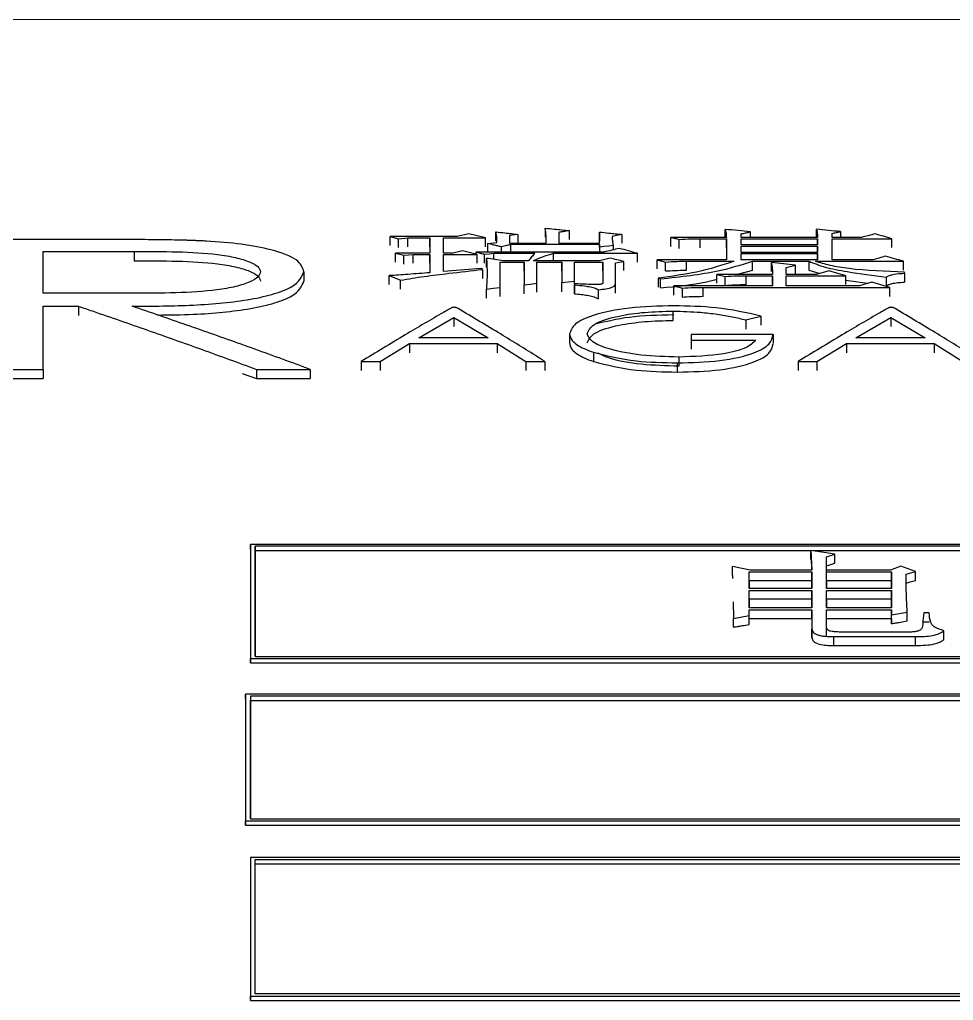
# Model space of a CAD drawing. Header units: millimetres. Extents: x 2016 to 4452, y 736 to 2459.
# Drawn here: x 2597.71 to 2607.35, y 2292.48 to 2302.61 of the extents above; entities that cross this region are included whole.
import ezdxf

# ---------------------------------------------------------------- set-up
doc = ezdxf.new("R2010")
doc.units = ezdxf.units.MM

msp = doc.modelspace()

# ---------------------------------------------------------------- linework, layer by layer
at = {"color": 7, "linetype": 'Continuous', "lineweight": 25}
for p, q in [((2624.274, 2302.604), (2587.274, 2302.605)), ((2602.627, 2300.323), (2602.627, 2300.414)), ((2603.136, 2300.453), (2603.136, 2300.361)), ((2603.277, 2300.409), (2603.277, 2300.297)), ((2603.385, 2300.427), (2603.385, 2300.335)), ((2603.698, 2300.297), (2603.698, 2300.412)), ((2603.698, 2300.412), (2603.698, 2300.32)), ((2604.996, 2300.357), (2604.996, 2300.44)), ((2605.256, 2300.357), (2605.256, 2300.414)), ((2605.938, 2300.357), (2605.938, 2300.443)), ((2606.186, 2300.417), (2606.186, 2300.357)), ((2598.504, 2300.336), (2597.503, 2300.336)), ((2601.535, 2300.365), (2601.621, 2300.344)), ((2602.227, 2300.365), (2601.535, 2300.365)), ((2601.535, 2300.273), (2601.535, 2300.365)), ((2601.621, 2300.344), (2601.719, 2300.352)), ((2601.621, 2300.252), (2601.621, 2300.344)), ((2601.719, 2300.352), (2601.946, 2300.352)), ((2601.946, 2300.352), (2601.946, 2300.195)), ((2601.946, 2300.26), (2601.946, 2300.352)), ((2602.087, 2300.352), (2602.519, 2300.352)), ((2602.087, 2300.195), (2602.087, 2300.352)), ((2602.346, 2300.394), (2602.227, 2300.365)), ((2602.519, 2300.352), (2602.346, 2300.394)), ((2602.519, 2300.26), (2602.519, 2300.352)), ((2602.541, 2300.294), (2602.638, 2300.305)), ((2602.855, 2300.388), (2602.768, 2300.378)), ((2602.768, 2300.378), (2602.768, 2300.297)), ((2602.855, 2300.388), (2602.855, 2300.297)), ((2603.926, 2300.388), (2603.926, 2300.296)), ((2605.007, 2300.357), (2604.434, 2300.357)), ((2604.434, 2300.265), (2604.434, 2300.357)), ((2604.521, 2300.244), (2604.521, 2300.336)), ((2604.737, 2300.344), (2605.007, 2300.344)), ((2604.737, 2300.248), (2604.737, 2300.344)), ((2605.007, 2300.344), (2605.007, 2300.125)), ((2605.007, 2300.252), (2605.007, 2300.344)), ((2605.159, 2300.357), (2605.159, 2300.394)), ((2605.948, 2300.357), (2605.159, 2300.357)), ((2605.159, 2300.344), (2605.948, 2300.344)), ((2605.159, 2300.281), (2605.159, 2300.344)), ((2605.948, 2300.344), (2605.948, 2300.281)), ((2605.948, 2300.281), (2605.948, 2300.344)), ((2606.1, 2300.357), (2606.1, 2300.399)), ((2606.403, 2300.357), (2606.1, 2300.357)), ((2606.1, 2300.344), (2606.716, 2300.344)), ((2606.1, 2300.125), (2606.1, 2300.344)), ((2606.716, 2300.252), (2606.716, 2300.344)), ((2597.952, 2299.783), (2597.952, 2300.21)), ((2597.952, 2300.21), (2598.89, 2300.21)), ((2598.89, 2300.21), (2598.89, 2300.114)), ((2602.281, 2300.22), (2602.184, 2300.195)), ((2602.433, 2300.182), (2602.281, 2300.22)), ((2603.742, 2300.206), (2602.422, 2300.206)), ((2602.422, 2300.185), (2602.422, 2300.206)), ((2602.541, 2300.294), (2602.541, 2300.206)), ((2602.682, 2300.26), (2602.682, 2300.206)), ((2602.768, 2300.297), (2603.147, 2300.297)), ((2602.779, 2300.283), (2602.779, 2300.206)), ((2603.698, 2300.283), (2602.779, 2300.283)), ((2603.277, 2300.297), (2603.698, 2300.297)), ((2603.698, 2300.283), (2603.698, 2300.206)), ((2603.698, 2300.257), (2603.698, 2300.283)), ((2603.698, 2300.257), (2603.698, 2300.206)), ((2603.839, 2300.273), (2603.839, 2300.229)), ((2605.948, 2300.281), (2605.159, 2300.281)), ((2605.159, 2300.267), (2605.948, 2300.267)), ((2605.159, 2300.203), (2605.159, 2300.267)), ((2605.948, 2300.203), (2605.159, 2300.203)), ((2605.948, 2300.267), (2605.948, 2300.203)), ((2605.948, 2300.203), (2605.948, 2300.267)), ((2601.589, 2300.195), (2601.676, 2300.174)), ((2601.946, 2300.195), (2601.589, 2300.195)), ((2601.589, 2300.103), (2601.589, 2300.195)), ((2601.676, 2300.174), (2601.773, 2300.182)), ((2601.676, 2300.081), (2601.676, 2300.174)), ((2601.773, 2300.182), (2601.946, 2300.182)), ((2601.946, 2300.182), (2601.946, 2299.993)), ((2601.946, 2300.09), (2601.946, 2300.182)), ((2602.184, 2300.195), (2602.087, 2300.195)), ((2602.087, 2300.182), (2602.433, 2300.182)), ((2602.087, 2300.004), (2602.087, 2300.182)), ((2602.433, 2300.09), (2602.433, 2300.182)), ((2602.508, 2300.092), (2602.508, 2300.185)), ((2602.53, 2300.049), (2602.53, 2300.141)), ((2602.606, 2300.193), (2603.028, 2300.193)), ((2602.606, 2300.131), (2602.606, 2300.193)), ((2602.671, 2300.103), (2602.92, 2300.103)), ((2602.671, 2299.841), (2602.671, 2300.103)), ((2602.963, 2300.117), (2602.703, 2300.117)), ((2602.92, 2300.103), (2602.92, 2299.867)), ((2602.92, 2300.011), (2602.92, 2300.103)), ((2603.698, 2300.117), (2603.017, 2300.117)), ((2603.049, 2300.103), (2603.309, 2300.103)), ((2603.049, 2299.884), (2603.049, 2300.103)), ((2603.223, 2300.193), (2604.088, 2300.193)), ((2603.223, 2300.117), (2603.223, 2300.193)), ((2603.309, 2300.103), (2603.309, 2299.89)), ((2603.309, 2300.011), (2603.309, 2300.103)), ((2603.439, 2300.103), (2603.731, 2300.103)), ((2603.439, 2299.904), (2603.439, 2300.103)), ((2603.731, 2300.103), (2603.731, 2299.884)), ((2603.731, 2300.011), (2603.731, 2300.103)), ((2603.947, 2300.016), (2603.947, 2300.109)), ((2604.088, 2300.1), (2604.088, 2300.193)), ((2605.007, 2300.125), (2604.293, 2300.125)), ((2604.293, 2300.033), (2604.293, 2300.125)), ((2604.38, 2300.011), (2604.38, 2300.103)), ((2604.596, 2300.111), (2605.083, 2300.111)), ((2604.596, 2300.019), (2604.596, 2300.111)), ((2605.159, 2300.19), (2605.948, 2300.19)), ((2605.159, 2300.125), (2605.159, 2300.19)), ((2605.948, 2300.125), (2605.159, 2300.125)), ((2605.278, 2300.019), (2605.278, 2300.111)), ((2605.278, 2300.111), (2605.862, 2300.111)), ((2605.862, 2300.019), (2605.862, 2300.111)), ((2605.927, 2300.111), (2606.835, 2300.111)), ((2605.948, 2300.19), (2605.948, 2300.125)), ((2605.948, 2300.125), (2605.948, 2300.19)), ((2606.522, 2300.125), (2606.1, 2300.125)), ((2606.835, 2300.019), (2606.835, 2300.111)), ((2600.644, 2300.002), (2600.644, 2299.906)), ((2602.476, 2300.037), (2602.087, 2300.004)), ((2602.487, 2300.026), (2602.476, 2300.037)), ((2602.487, 2300.026), (2602.487, 2299.934)), ((2603.861, 2299.875), (2603.861, 2300.095)), ((2605.278, 2300.015), (2605.131, 2299.978)), ((2605.721, 2300.07), (2605.472, 2300.098)), ((2605.472, 2300.005), (2605.472, 2300.098)), ((2605.624, 2300.048), (2605.721, 2300.07)), ((2605.624, 2299.976), (2605.624, 2300.048)), ((2605.721, 2299.978), (2605.721, 2300.07)), ((2605.965, 2299.984), (2605.862, 2300.015)), ((2606.067, 2300.012), (2605.938, 2299.976)), ((2606.24, 2299.962), (2606.067, 2300.012)), ((2606.846, 2299.988), (2606.846, 2299.999)), ((2601.524, 2299.87), (2601.524, 2299.963)), ((2601.524, 2299.963), (2601.643, 2299.915)), ((2601.643, 2299.822), (2601.643, 2299.915)), ((2603.439, 2299.878), (2603.439, 2299.904)), ((2604.304, 2299.937), (2604.304, 2299.844)), ((2604.304, 2299.937), (2604.326, 2299.929)), ((2604.326, 2299.836), (2604.326, 2299.929)), ((2604.91, 2299.976), (2604.996, 2299.954)), ((2605.483, 2299.976), (2604.91, 2299.976)), ((2604.91, 2299.884), (2604.91, 2299.976)), ((2604.996, 2299.861), (2604.996, 2299.954)), ((2605.213, 2299.962), (2605.483, 2299.962)), ((2605.213, 2299.867), (2605.213, 2299.962)), ((2605.483, 2299.962), (2605.483, 2299.856)), ((2605.483, 2299.87), (2605.483, 2299.962)), ((2605.938, 2299.976), (2605.624, 2299.976)), ((2605.624, 2299.962), (2606.24, 2299.962)), ((2605.624, 2299.856), (2605.624, 2299.962)), ((2606.24, 2299.87), (2606.24, 2299.962)), ((2606.465, 2299.881), (2606.24, 2299.914)), ((2606.662, 2299.856), (2606.662, 2299.948)), ((2606.846, 2299.988), (2606.846, 2299.895)), ((2602.53, 2299.731), (2602.53, 2299.824)), ((2602.671, 2299.748), (2602.671, 2299.841)), ((2602.92, 2299.774), (2602.92, 2299.867)), ((2603.049, 2299.791), (2603.049, 2299.884)), ((2603.309, 2299.796), (2603.309, 2299.89)), ((2603.439, 2299.878), (2603.439, 2299.867)), ((2603.439, 2299.878), (2603.439, 2299.785)), ((2603.439, 2299.774), (2603.439, 2299.867)), ((2603.688, 2299.723), (2603.688, 2299.816)), ((2603.861, 2299.782), (2603.861, 2299.875)), ((2604.466, 2299.762), (2604.466, 2299.856)), ((2604.466, 2299.856), (2604.553, 2299.833)), ((2605.483, 2299.856), (2604.466, 2299.856)), ((2604.553, 2299.74), (2604.553, 2299.833)), ((2604.769, 2299.746), (2604.769, 2299.841)), ((2604.769, 2299.841), (2606.695, 2299.841)), ((2606.381, 2299.856), (2605.624, 2299.856)), ((2606.511, 2299.895), (2606.381, 2299.856)), ((2606.695, 2299.841), (2606.511, 2299.895)), ((2606.695, 2299.748), (2606.695, 2299.841)), ((2598.868, 2299.781), (2597.952, 2299.783)), ((2597.952, 2299.646), (2598.317, 2299.646)), ((2597.952, 2298.995), (2597.952, 2299.646)), ((2598.317, 2299.646), (2598.317, 2299.552)), ((2602.183, 2299.638), (2602.209, 2299.638)), ((2604.458, 2299.501), (2604.458, 2299.596)), ((2606.696, 2299.638), (2606.722, 2299.638)), ((2601.832, 2299.319), (2602.194, 2299.532)), ((2602.194, 2299.532), (2602.547, 2299.319)), ((2602.194, 2299.532), (2602.194, 2299.438)), ((2605.209, 2299.505), (2605.363, 2299.545)), ((2605.209, 2299.505), (2605.209, 2299.411)), ((2605.363, 2299.545), (2605.363, 2299.451)), ((2606.345, 2299.319), (2606.707, 2299.532)), ((2606.707, 2299.532), (2607.06, 2299.319)), ((2606.707, 2299.532), (2606.707, 2299.438)), ((2602.547, 2299.319), (2601.832, 2299.319)), ((2603.388, 2299.363), (2603.388, 2299.269)), ((2604.645, 2299.355), (2604.645, 2299.298)), ((2605.491, 2299.355), (2604.645, 2299.355)), ((2604.645, 2299.355), (2604.645, 2299.261)), ((2604.645, 2299.298), (2605.312, 2299.298)), ((2604.645, 2299.298), (2604.645, 2299.203)), ((2605.491, 2299.355), (2605.491, 2299.261)), ((2607.06, 2299.319), (2606.345, 2299.319)), ((2601.43, 2299.077), (2601.735, 2299.261)), ((2601.735, 2299.261), (2601.735, 2299.167)), ((2601.735, 2299.261), (2602.641, 2299.261)), ((2602.641, 2299.261), (2602.641, 2299.167)), ((2602.641, 2299.261), (2602.937, 2299.077)), ((2605.943, 2299.077), (2606.247, 2299.261)), ((2606.247, 2299.261), (2606.247, 2299.167)), ((2606.247, 2299.261), (2607.154, 2299.261)), ((2607.154, 2299.261), (2607.154, 2299.167)), ((2607.154, 2299.261), (2607.45, 2299.077)), ((2603.634, 2299.172), (2603.634, 2299.077)), ((2604.516, 2299.122), (2604.516, 2299.027)), ((2597.503, 2298.995), (2597.952, 2298.995)), ((2597.952, 2298.995), (2597.952, 2298.901)), ((2600.154, 2298.995), (2600.154, 2298.901)), ((2600.154, 2298.995), (2600.709, 2298.995)), ((2600.709, 2298.995), (2600.709, 2298.901)), ((2601.235, 2299.077), (2601.43, 2299.077)), ((2601.43, 2299.077), (2601.43, 2298.982)), ((2602.937, 2299.077), (2603.132, 2299.077)), ((2603.132, 2299.077), (2603.132, 2298.982)), ((2604.5, 2299.062), (2604.5, 2298.967)), ((2605.747, 2299.077), (2605.943, 2299.077)), ((2605.943, 2299.077), (2605.943, 2298.982)), ((2597.503, 2298.901), (2597.952, 2298.901)), ((2600.007, 2298.954), (2600.154, 2298.901)), ((2600.154, 2298.901), (2600.709, 2298.901)), ((2600.092, 2297.14), (2600.092, 2297.188)), ((2622.075, 2297.187), (2600.092, 2297.188)), ((2622.025, 2297.17), (2600.142, 2297.17)), ((2600.142, 2297.124), (2600.142, 2297.17)), ((2600.142, 2297.124), (2605.88, 2297.124)), ((2605.88, 2297.127), (2605.891, 2296.924)), ((2606.129, 2297.086), (2605.88, 2297.127)), ((2605.88, 2297.035), (2605.88, 2297.127)), ((2605.9, 2297.124), (2610.813, 2297.124)), ((2606.042, 2297.059), (2606.129, 2297.086)), ((2606.129, 2296.993), (2606.129, 2297.086)), ((2606.042, 2296.924), (2606.042, 2297.059)), ((2606.042, 2297.058), (2606.042, 2297.059)), ((2606.042, 2296.924), (2606.042, 2296.967)), ((2606.81, 2296.963), (2606.702, 2296.924)), ((2606.962, 2296.909), (2606.81, 2296.963)), ((2605.253, 2296.924), (2605.069, 2296.959)), ((2605.069, 2296.867), (2605.069, 2296.959)), ((2605.069, 2296.867), (2605.071, 2296.836)), ((2605.242, 2296.905), (2605.891, 2296.905)), ((2605.242, 2296.734), (2605.242, 2296.905)), ((2605.242, 2296.813), (2605.242, 2296.905)), ((2605.891, 2296.924), (2605.253, 2296.924)), ((2605.891, 2296.905), (2605.891, 2296.734)), ((2605.891, 2296.813), (2605.891, 2296.905)), ((2606.702, 2296.924), (2606.042, 2296.924)), ((2606.042, 2296.833), (2606.042, 2296.924)), ((2606.042, 2296.905), (2606.713, 2296.905)), ((2606.042, 2296.734), (2606.042, 2296.905)), ((2606.042, 2296.813), (2606.042, 2296.905)), ((2606.713, 2296.905), (2606.713, 2296.734)), ((2606.713, 2296.813), (2606.713, 2296.905)), ((2606.865, 2296.882), (2606.962, 2296.909)), ((2606.962, 2296.817), (2606.962, 2296.909)), ((2605.242, 2296.813), (2605.242, 2296.734)), ((2605.891, 2296.813), (2605.242, 2296.813)), ((2605.891, 2296.734), (2605.891, 2296.813)), ((2606.042, 2296.813), (2606.042, 2296.734)), ((2606.713, 2296.813), (2606.042, 2296.813)), ((2606.713, 2296.734), (2606.713, 2296.813)), ((2605.891, 2296.734), (2605.242, 2296.734)), ((2605.242, 2296.714), (2605.891, 2296.714)), ((2605.242, 2296.533), (2605.242, 2296.714)), ((2605.242, 2296.623), (2605.242, 2296.714)), ((2605.891, 2296.714), (2605.891, 2296.533)), ((2605.891, 2296.623), (2605.891, 2296.714)), ((2606.713, 2296.734), (2606.042, 2296.734)), ((2606.042, 2296.714), (2606.713, 2296.714)), ((2606.042, 2296.533), (2606.042, 2296.714)), ((2606.042, 2296.623), (2606.042, 2296.714)), ((2606.713, 2296.714), (2606.713, 2296.533)), ((2606.713, 2296.623), (2606.713, 2296.714)), ((2605.076, 2296.595), (2605.08, 2296.425)), ((2605.242, 2296.623), (2605.242, 2296.533)), ((2605.891, 2296.623), (2605.242, 2296.623)), ((2605.891, 2296.533), (2605.891, 2296.623)), ((2606.042, 2296.623), (2606.042, 2296.533)), ((2606.713, 2296.623), (2606.042, 2296.623)), ((2606.713, 2296.533), (2606.713, 2296.623)), ((2605.891, 2296.533), (2605.242, 2296.533)), ((2605.242, 2296.513), (2605.891, 2296.513)), ((2605.242, 2296.453), (2605.242, 2296.513)), ((2605.242, 2296.422), (2605.242, 2296.513)), ((2605.891, 2296.513), (2605.891, 2296.317)), ((2605.891, 2296.422), (2605.891, 2296.513)), ((2606.713, 2296.533), (2606.042, 2296.533)), ((2606.042, 2296.513), (2606.713, 2296.513)), ((2606.042, 2296.329), (2606.042, 2296.513)), ((2606.042, 2296.422), (2606.042, 2296.513)), ((2606.713, 2296.513), (2606.713, 2296.461)), ((2606.713, 2296.422), (2606.713, 2296.513)), ((2606.713, 2296.461), (2606.875, 2296.489)), ((2606.713, 2296.37), (2606.713, 2296.461)), ((2606.875, 2296.398), (2606.875, 2296.489)), ((2607.103, 2296.481), (2607.048, 2296.481)), ((2605.08, 2296.425), (2605.242, 2296.453)), ((2605.08, 2296.334), (2605.08, 2296.425)), ((2605.242, 2296.362), (2605.242, 2296.453)), ((2605.242, 2296.362), (2605.242, 2296.422)), ((2605.242, 2296.422), (2605.891, 2296.422)), ((2605.891, 2296.422), (2605.891, 2296.226)), ((2606.042, 2296.239), (2606.042, 2296.422)), ((2606.042, 2296.422), (2606.713, 2296.422)), ((2606.713, 2296.422), (2606.713, 2296.37)), ((2607.048, 2296.39), (2607.103, 2296.39)), ((2605.891, 2296.226), (2605.891, 2296.317)), ((2606.919, 2296.284), (2606.172, 2296.284)), ((2607.254, 2296.205), (2607.254, 2296.296)), ((2600.092, 2296.162), (2600.092, 2295.966)), ((2606.118, 2296.145), (2606.118, 2296.236)), ((2606.118, 2296.236), (2606.962, 2296.236)), ((2606.962, 2296.145), (2606.962, 2296.236)), ((2606.118, 2296.145), (2606.962, 2296.145)), ((2600.092, 2295.966), (2600.092, 2296.012)), ((2600.092, 2296.012), (2622.075, 2296.012)), ((2600.092, 2295.966), (2622.075, 2295.966)), ((2600.142, 2296.031), (2622.025, 2296.031)), ((2600.042, 2295.596), (2600.042, 2295.642)), ((2622.025, 2295.641), (2600.042, 2295.642)), ((2621.975, 2295.622), (2600.092, 2295.622)), ((2600.092, 2295.577), (2621.975, 2295.577)), ((2600.042, 2294.635), (2600.042, 2294.291)), ((2600.042, 2294.291), (2600.042, 2294.336)), ((2600.042, 2294.336), (2622.025, 2294.335)), ((2600.092, 2294.357), (2621.975, 2294.356)), ((2600.042, 2294.291), (2622.025, 2294.291)), ((2600.092, 2293.957), (2600.092, 2293.912)), ((2622.075, 2293.956), (2600.092, 2293.957)), ((2600.142, 2293.935), (2622.025, 2293.935)), ((2600.142, 2293.891), (2600.142, 2293.935)), ((2600.142, 2293.891), (2622.025, 2293.891)), ((2600.092, 2292.682), (2600.092, 2292.482)), ((2600.092, 2292.482), (2600.092, 2292.525)), ((2600.092, 2292.525), (2622.075, 2292.525)), ((2622.025, 2292.548), (2600.142, 2292.548)), ((2600.092, 2292.482), (2622.075, 2292.482))]:
    msp.add_line(p, q, dxfattribs=at)
at = {"color": 7, "linetype": 'Continuous', "lineweight": 25, "flags": 128}
for points in [[(2601.719, 2300.26), (2601.719, 2300.28), (2601.719, 2300.304), (2601.719, 2300.328), (2601.719, 2300.352)], [(2603.839, 2300.273), (2603.793, 2300.268), (2603.746, 2300.262), (2603.698, 2300.257)], [(2601.773, 2300.09), (2601.773, 2300.11), (2601.773, 2300.134), (2601.773, 2300.158), (2601.773, 2300.182)], [(2602.508, 2300.185), (2602.557, 2300.189), (2602.606, 2300.193)], [(2603.861, 2300.095), (2603.904, 2300.102), (2603.947, 2300.109)], [(2603.309, 2299.89), (2603.374, 2299.897), (2603.439, 2299.904)], [(2602.53, 2299.824), (2602.6, 2299.833), (2602.671, 2299.841)], [(2602.92, 2299.867), (2602.984, 2299.875), (2603.049, 2299.884)], [(2601.235, 2299.077), (2601.235, 2299.052), (2601.235, 2299.027), (2601.235, 2298.982)], [(2602.937, 2299.077), (2602.937, 2299.053), (2602.937, 2299.029), (2602.937, 2298.982)], [(2605.747, 2299.077), (2605.747, 2299.052), (2605.747, 2299.027), (2605.747, 2298.982)]]:
    msp.add_lwpolyline(points, dxfattribs=at)
at = {"color": 7, "linetype": 'Continuous', "lineweight": 25}
for points, knots in [([(2602.638, 2300.305), (2602.638, 2300.315), (2602.638, 2300.336), (2602.635, 2300.373), (2602.63, 2300.399), (2602.627, 2300.414)], [0, 0, 0, 0, 0.2875755, 0.5751673, 1, 1, 1, 1]), ([(2602.627, 2300.414), (2602.658, 2300.411), (2602.712, 2300.405), (2602.787, 2300.396), (2602.832, 2300.391), (2602.855, 2300.388)], [0, 0, 0, 0, 0.408301, 0.70415, 1, 1, 1, 1]), ([(2603.147, 2300.297), (2603.147, 2300.298), (2603.147, 2300.3), (2603.147, 2300.302), (2603.147, 2300.305), (2603.147, 2300.308), (2603.147, 2300.311), (2603.147, 2300.314), (2603.147, 2300.316), (2603.147, 2300.318), (2603.147, 2300.321), (2603.147, 2300.323), (2603.147, 2300.326), (2603.147, 2300.328), (2603.147, 2300.33), (2603.146, 2300.333), (2603.146, 2300.336), (2603.146, 2300.338), (2603.146, 2300.34), (2603.146, 2300.343), (2603.146, 2300.345), (2603.146, 2300.348), (2603.146, 2300.35), (2603.146, 2300.353), (2603.146, 2300.355), (2603.146, 2300.357), (2603.146, 2300.36), (2603.146, 2300.363), (2603.145, 2300.365), (2603.145, 2300.367), (2603.145, 2300.37), (2603.145, 2300.372), (2603.145, 2300.375), (2603.145, 2300.377), (2603.145, 2300.38), (2603.144, 2300.382), (2603.144, 2300.384), (2603.144, 2300.387), (2603.144, 2300.389), (2603.144, 2300.392), (2603.143, 2300.395), (2603.143, 2300.397), (2603.143, 2300.399), (2603.143, 2300.401), (2603.142, 2300.404), (2603.142, 2300.407), (2603.142, 2300.409), (2603.141, 2300.411), (2603.141, 2300.414), (2603.141, 2300.416), (2603.141, 2300.419), (2603.14, 2300.421), (2603.14, 2300.424), (2603.14, 2300.426), (2603.139, 2300.428), (2603.139, 2300.43), (2603.139, 2300.433), (2603.138, 2300.435), (2603.138, 2300.438), (2603.138, 2300.44), (2603.137, 2300.443), (2603.137, 2300.445), (2603.137, 2300.447), (2603.136, 2300.45), (2603.136, 2300.452), (2603.136, 2300.453)], [0, 0, 0, 0, 0.017776, 0.035552, 0.053328, 0.071104, 0.08888, 0.106656, 0.124432, 0.13332, 0.151096, 0.168872, 0.186648, 0.195536, 0.213312, 0.231088, 0.248864, 0.257752, 0.275528, 0.293304, 0.31108, 0.319968, 0.337744, 0.355519, 0.373295, 0.382183, 0.399959, 0.417735, 0.435511, 0.444399, 0.462175, 0.479951, 0.497727, 0.515503, 0.524391, 0.542167, 0.559943, 0.568831, 0.586607, 0.604383, 0.622159, 0.639935, 0.648823, 0.666599, 0.684375, 0.702151, 0.711039, 0.728815, 0.746591, 0.764367, 0.773255, 0.791031, 0.808807, 0.826583, 0.835471, 0.853247, 0.871023, 0.888799, 0.897687, 0.915463, 0.933239, 0.951015, 0.959903, 0.977679, 1, 1, 1, 1]), ([(2603.136, 2300.453), (2603.167, 2300.45), (2603.224, 2300.444), (2603.307, 2300.435), (2603.359, 2300.43), (2603.385, 2300.427)], [0, 0, 0, 0, 0.377751, 0.688875, 1, 1, 1, 1]), ([(2603.385, 2300.427), (2603.371, 2300.425), (2603.346, 2300.421), (2603.309, 2300.415), (2603.288, 2300.411), (2603.277, 2300.409)], [0, 0, 0, 0, 0.390452, 0.695226, 1, 1, 1, 1]), ([(2603.698, 2300.412), (2603.73, 2300.409), (2603.783, 2300.403), (2603.859, 2300.395), (2603.903, 2300.391), (2603.926, 2300.388)], [0, 0, 0, 0, 0.414517, 0.707258, 1, 1, 1, 1]), ([(2604.996, 2300.44), (2604.999, 2300.431), (2605.003, 2300.413), (2605.006, 2300.385), (2605.007, 2300.367), (2605.007, 2300.357)], [0, 0, 0, 0, 0.32278, 0.661317, 1, 1, 1, 1]), ([(2605.256, 2300.414), (2605.213, 2300.419), (2605.126, 2300.427), (2605.04, 2300.436), (2604.996, 2300.44)], [0, 0, 0, 0, 0.499999, 1, 1, 1, 1]), ([(2605.159, 2300.394), (2605.175, 2300.397), (2605.207, 2300.404), (2605.24, 2300.411), (2605.256, 2300.414)], [0, 0, 0, 0, 0.500001, 1, 1, 1, 1]), ([(2605.938, 2300.443), (2605.94, 2300.434), (2605.945, 2300.415), (2605.947, 2300.386), (2605.948, 2300.367), (2605.948, 2300.357)], [0, 0, 0, 0, 0.320799, 0.66032, 1, 1, 1, 1]), ([(2606.186, 2300.417), (2606.145, 2300.421), (2606.062, 2300.43), (2605.979, 2300.438), (2605.938, 2300.443)], [0, 0, 0, 0, 0.499999, 1, 1, 1, 1]), ([(2606.1, 2300.399), (2606.114, 2300.402), (2606.143, 2300.408), (2606.172, 2300.414), (2606.186, 2300.417)], [0, 0, 0, 0, 0.500001, 1, 1, 1, 1]), ([(2599.637, 2300.319), (2599.627, 2300.32), (2599.612, 2300.32), (2599.592, 2300.321), (2599.577, 2300.322), (2599.557, 2300.323), (2599.537, 2300.323), (2599.517, 2300.324), (2599.502, 2300.325), (2599.487, 2300.325), (2599.467, 2300.326), (2599.447, 2300.327), (2599.427, 2300.327), (2599.412, 2300.328), (2599.382, 2300.329), (2599.317, 2300.33), (2599.237, 2300.332), (2599.096, 2300.333), (2598.927, 2300.335), (2598.709, 2300.336), (2598.572, 2300.336), (2598.504, 2300.336)], [0, 0, 0, 0, 0.026604, 0.039906, 0.053209, 0.066511, 0.093115, 0.106417, 0.119719, 0.133022, 0.146324, 0.172928, 0.18623, 0.199533, 0.212835, 0.266046, 0.372479, 0.425688, 0.638532, 0.819249, 1, 1, 1, 1]), ([(2600.644, 2300.002), (2600.63, 2300.045), (2600.602, 2300.13), (2600.338, 2300.228), (2600.004, 2300.292), (2599.76, 2300.31), (2599.637, 2300.319)], [0, 0, 0, 0, 0.268776, 0.544534, 0.769495, 1, 1, 1, 1]), ([(2603.926, 2300.388), (2603.913, 2300.386), (2603.89, 2300.381), (2603.857, 2300.374), (2603.838, 2300.37), (2603.828, 2300.368)], [0, 0, 0, 0, 0.40015, 0.700074, 1, 1, 1, 1]), ([(2603.828, 2300.368), (2603.828, 2300.356), (2603.828, 2300.343), (2603.829, 2300.33), (2603.83, 2300.327), (2603.83, 2300.324), (2603.83, 2300.321), (2603.83, 2300.319), (2603.831, 2300.316), (2603.831, 2300.313), (2603.832, 2300.309), (2603.832, 2300.306), (2603.833, 2300.303), (2603.833, 2300.3), (2603.834, 2300.297), (2603.834, 2300.294), (2603.835, 2300.292), (2603.836, 2300.289), (2603.836, 2300.287), (2603.836, 2300.285), (2603.837, 2300.283), (2603.837, 2300.281), (2603.838, 2300.279), (2603.838, 2300.278), (2603.838, 2300.276), (2603.839, 2300.275), (2603.839, 2300.273), (2603.839, 2300.273)], [0, 0, 0, 0, 0.37469, 0.398108, 0.421526, 0.468361, 0.491779, 0.515197, 0.538615, 0.58545, 0.608868, 0.655703, 0.679121, 0.702539, 0.749374, 0.772792, 0.79621, 0.843045, 0.854754, 0.866463, 0.889881, 0.913299, 0.936716, 0.948425, 0.960134, 0.980067, 1, 1, 1, 1]), ([(2604.434, 2300.357), (2604.448, 2300.354), (2604.477, 2300.347), (2604.506, 2300.34), (2604.521, 2300.336)], [0, 0, 0, 0, 0.5, 1, 1, 1, 1]), ([(2604.521, 2300.336), (2604.56, 2300.339), (2604.631, 2300.343), (2604.705, 2300.344), (2604.737, 2300.344)], [0, 0, 0, 0, 0.558835, 1, 1, 1, 1]), ([(2606.543, 2300.394), (2606.52, 2300.387), (2606.473, 2300.375), (2606.426, 2300.363), (2606.403, 2300.357)], [0, 0, 0, 0, 0.499996, 1, 1, 1, 1]), ([(2606.716, 2300.344), (2606.688, 2300.352), (2606.63, 2300.369), (2606.572, 2300.385), (2606.543, 2300.394)], [0, 0, 0, 0, 0.5, 1, 1, 1, 1]), ([(2598.89, 2300.21), (2599.189, 2300.212), (2599.565, 2300.214), (2599.944, 2300.151), (2600.085, 2300.107), (2600.181, 2300.057), (2600.191, 2300.021), (2600.196, 2300.003)], [0, 0, 0, 0, 0.515202, 0.645783, 0.772677, 0.88728, 1, 1, 1, 1]), ([(2602.422, 2300.206), (2602.436, 2300.203), (2602.465, 2300.195), (2602.494, 2300.188), (2602.508, 2300.185)], [0, 0, 0, 0, 0.499999, 1, 1, 1, 1]), ([(2602.682, 2300.26), (2602.669, 2300.263), (2602.644, 2300.269), (2602.597, 2300.28), (2602.563, 2300.289), (2602.541, 2300.294)], [0, 0, 0, 0, 0.266243, 0.532487, 1, 1, 1, 1]), ([(2602.779, 2300.283), (2602.766, 2300.28), (2602.744, 2300.275), (2602.712, 2300.267), (2602.692, 2300.262), (2602.682, 2300.26)], [0, 0, 0, 0, 0.384576, 0.692287, 1, 1, 1, 1]), ([(2603.904, 2300.244), (2603.877, 2300.237), (2603.823, 2300.225), (2603.769, 2300.212), (2603.742, 2300.206)], [0, 0, 0, 0, 0.499999, 1, 1, 1, 1]), ([(2604.088, 2300.193), (2604.057, 2300.201), (2603.996, 2300.218), (2603.935, 2300.235), (2603.904, 2300.244)], [0, 0, 0, 0, 0.5, 1, 1, 1, 1]), ([(2598.89, 2300.114), (2599.189, 2300.116), (2599.565, 2300.117), (2599.944, 2300.055), (2600.085, 2300.011), (2600.181, 2299.961), (2600.191, 2299.925), (2600.196, 2299.907)], [0, 0, 0, 0, 0.515403, 0.645991, 0.772847, 0.887377, 1, 1, 1, 1]), ([(2602.53, 2300.141), (2602.531, 2300.122), (2602.535, 2300.061), (2602.537, 2299.956), (2602.532, 2299.868), (2602.53, 2299.824)], [0, 0, 0, 0, 0.18758, 0.593728, 1, 1, 1, 1]), ([(2602.703, 2300.117), (2602.674, 2300.121), (2602.617, 2300.129), (2602.559, 2300.137), (2602.53, 2300.141)], [0, 0, 0, 0, 0.5, 1, 1, 1, 1]), ([(2603.028, 2300.193), (2603.017, 2300.18), (2602.995, 2300.155), (2602.974, 2300.13), (2602.963, 2300.117)], [0, 0, 0, 0, 0.5, 1, 1, 1, 1]), ([(2603.017, 2300.117), (2603.048, 2300.132), (2603.105, 2300.16), (2603.186, 2300.183), (2603.223, 2300.193)], [0, 0, 0, 0, 0.55626, 1, 1, 1, 1]), ([(2603.807, 2300.144), (2603.789, 2300.14), (2603.752, 2300.131), (2603.716, 2300.121), (2603.698, 2300.117)], [0, 0, 0, 0, 0.499995, 1, 1, 1, 1]), ([(2603.947, 2300.109), (2603.924, 2300.115), (2603.877, 2300.126), (2603.83, 2300.138), (2603.807, 2300.144)], [0, 0, 0, 0, 0.499999, 1, 1, 1, 1]), ([(2604.293, 2300.125), (2604.308, 2300.121), (2604.337, 2300.114), (2604.365, 2300.107), (2604.38, 2300.103)], [0, 0, 0, 0, 0.5, 1, 1, 1, 1]), ([(2605.083, 2300.111), (2604.964, 2300.071), (2604.749, 2299.997), (2604.442, 2299.956), (2604.304, 2299.937)], [0, 0, 0, 0, 0.551009, 1, 1, 1, 1]), ([(2604.326, 2299.929), (2604.535, 2299.952), (2604.903, 2299.993), (2605.165, 2300.076), (2605.278, 2300.111)], [0, 0, 0, 0, 0.567388, 1, 1, 1, 1]), ([(2604.38, 2300.103), (2604.42, 2300.106), (2604.491, 2300.111), (2604.564, 2300.111), (2604.596, 2300.111)], [0, 0, 0, 0, 0.558835, 1, 1, 1, 1]), ([(2605.862, 2300.111), (2605.913, 2300.09), (2606.018, 2300.047), (2606.3, 2299.993), (2606.524, 2299.965), (2606.662, 2299.948)], [0, 0, 0, 0, 0.271719, 0.55196, 1, 1, 1, 1]), ([(2606.846, 2299.999), (2606.65, 2300.006), (2606.378, 2300.015), (2606.074, 2300.065), (2605.975, 2300.096), (2605.927, 2300.111)], [0, 0, 0, 0, 0.568218, 0.786771, 1, 1, 1, 1]), ([(2606.652, 2300.163), (2606.63, 2300.157), (2606.587, 2300.144), (2606.543, 2300.131), (2606.522, 2300.125)], [0, 0, 0, 0, 0.499997, 1, 1, 1, 1]), ([(2606.835, 2300.111), (2606.805, 2300.12), (2606.743, 2300.137), (2606.682, 2300.154), (2606.652, 2300.163)], [0, 0, 0, 0, 0.5, 1, 1, 1, 1]), ([(2600.196, 2300.003), (2600.191, 2299.984), (2600.18, 2299.947), (2600.088, 2299.894), (2599.944, 2299.847), (2599.555, 2299.78), (2599.173, 2299.781), (2598.868, 2299.781)], [0, 0, 0, 0, 0.11283, 0.2273, 0.354231, 0.484873, 1, 1, 1, 1]), ([(2598.872, 2299.646), (2599.083, 2299.647), (2599.501, 2299.651), (2600.018, 2299.697), (2600.348, 2299.773), (2600.586, 2299.867), (2600.622, 2299.949), (2600.644, 2300.002)], [0, 0, 0, 0, 0.260913, 0.517661, 0.647473, 0.773697, 1, 1, 1, 1]), ([(2601.643, 2299.915), (2601.723, 2299.929), (2601.884, 2299.956), (2602.171, 2299.99), (2602.372, 2300.013), (2602.487, 2300.026)], [0, 0, 0, 0, 0.3007253, 0.5990417, 1, 1, 1, 1]), ([(2604.596, 2300.015), (2604.555, 2300.015), (2604.482, 2300.014), (2604.411, 2300.009), (2604.38, 2300.007)], [0, 0, 0, 0, 0.561085, 1, 1, 1, 1]), ([(2605.472, 2300.098), (2605.476, 2300.078), (2605.481, 2300.048), (2605.483, 2300.007), (2605.483, 2299.987), (2605.483, 2299.976)], [0, 0, 0, 0, 0.499799, 0.749887, 1, 1, 1, 1]), ([(2599.132, 2299.556), (2599.256, 2299.557), (2599.587, 2299.561), (2600.017, 2299.602), (2600.348, 2299.677), (2600.586, 2299.771), (2600.622, 2299.854), (2600.644, 2299.906)], [0, 0, 0, 0, 0.171744, 0.459618, 0.605115, 0.74654, 1, 1, 1, 1]), ([(2601.946, 2299.993), (2601.908, 2299.99), (2601.832, 2299.984), (2601.692, 2299.973), (2601.588, 2299.966), (2601.524, 2299.963)], [0, 0, 0, 0, 0.273664, 0.547351, 1, 1, 1, 1]), ([(2604.91, 2299.922), (2604.874, 2299.913), (2604.713, 2299.869), (2604.495, 2299.849), (2604.326, 2299.833)], [0, 0, 0, 0, 0.219968, 1, 1, 1, 1]), ([(2604.996, 2299.954), (2605.036, 2299.957), (2605.107, 2299.962), (2605.181, 2299.962), (2605.213, 2299.962)], [0, 0, 0, 0, 0.5588348, 1, 1, 1, 1]), ([(2606.662, 2299.948), (2606.67, 2299.954), (2606.686, 2299.966), (2606.75, 2299.982), (2606.81, 2299.985), (2606.846, 2299.988)], [0, 0, 0, 0, 0.2687155, 0.5468291, 1, 1, 1, 1]), ([(2603.731, 2299.884), (2603.73, 2299.882), (2603.727, 2299.879), (2603.718, 2299.875), (2603.703, 2299.872), (2603.662, 2299.868), (2603.572, 2299.873), (2603.492, 2299.876), (2603.439, 2299.878)], [0, 0, 0, 0, 0.0497966, 0.1008375, 0.1638489, 0.2293145, 0.4925683, 1, 1, 1, 1]), ([(2603.439, 2299.867), (2603.474, 2299.864), (2603.532, 2299.859), (2603.604, 2299.847), (2603.656, 2299.833), (2603.677, 2299.822), (2603.688, 2299.816)], [0, 0, 0, 0, 0.34869, 0.570906, 0.788288, 1, 1, 1, 1]), ([(2603.688, 2299.816), (2603.739, 2299.823), (2603.81, 2299.832), (2603.857, 2299.858), (2603.86, 2299.87), (2603.861, 2299.875)], [0, 0, 0, 0, 0.572838, 0.788051, 1, 1, 1, 1]), ([(2604.553, 2299.833), (2604.593, 2299.836), (2604.664, 2299.841), (2604.737, 2299.841), (2604.769, 2299.841)], [0, 0, 0, 0, 0.5588348, 1, 1, 1, 1]), ([(2605.213, 2299.867), (2605.172, 2299.866), (2605.099, 2299.866), (2605.028, 2299.861), (2604.996, 2299.858)], [0, 0, 0, 0, 0.561086, 1, 1, 1, 1]), ([(2606.846, 2299.892), (2606.823, 2299.89), (2606.777, 2299.888), (2606.719, 2299.879), (2606.68, 2299.867), (2606.668, 2299.857), (2606.662, 2299.853)], [0, 0, 0, 0, 0.2902729, 0.5737489, 0.7896358, 1, 1, 1, 1]), ([(2603.688, 2299.72), (2603.67, 2299.729), (2603.64, 2299.744), (2603.571, 2299.757), (2603.508, 2299.766), (2603.462, 2299.769), (2603.439, 2299.771)], [0, 0, 0, 0, 0.328275, 0.548712, 0.773165, 1, 1, 1, 1]), ([(2604.769, 2299.746), (2604.728, 2299.745), (2604.655, 2299.745), (2604.584, 2299.74), (2604.553, 2299.737)], [0, 0, 0, 0, 0.5610855, 1, 1, 1, 1]), ([(2598.317, 2299.646), (2598.364, 2299.63), (2598.602, 2299.549), (2599.027, 2299.401), (2599.592, 2299.201), (2599.966, 2299.064), (2600.154, 2298.995)], [0, 0, 0, 0, 0.077607, 0.388036, 0.694012, 1, 1, 1, 1]), ([(2600.709, 2298.995), (2600.661, 2299.013), (2600.423, 2299.1), (2599.999, 2299.254), (2599.434, 2299.453), (2599.059, 2299.582), (2598.872, 2299.646)], [0, 0, 0, 0, 0.077607, 0.3880366, 0.6940124, 1, 1, 1, 1]), ([(2602.183, 2299.638), (2602.15, 2299.619), (2601.986, 2299.526), (2601.67, 2299.341), (2601.387, 2299.169), (2601.235, 2299.077)], [0, 0, 0, 0, 0.103722, 0.518616, 1, 1, 1, 1]), ([(2603.132, 2299.077), (2603.1, 2299.097), (2602.939, 2299.198), (2602.632, 2299.388), (2602.356, 2299.551), (2602.209, 2299.638)], [0, 0, 0, 0, 0.104313, 0.521568, 1, 1, 1, 1]), ([(2604.464, 2299.652), (2604.308, 2299.648), (2603.999, 2299.639), (2603.64, 2299.565), (2603.425, 2299.467), (2603.401, 2299.397), (2603.388, 2299.363)], [0, 0, 0, 0, 0.292337, 0.575557, 0.790285, 1, 1, 1, 1]), ([(2603.568, 2299.365), (2603.587, 2299.401), (2603.625, 2299.473), (2603.874, 2299.547), (2604.162, 2299.589), (2604.359, 2299.594), (2604.458, 2299.596)], [0, 0, 0, 0, 0.266309, 0.543068, 0.76962, 1, 1, 1, 1]), ([(2604.458, 2299.596), (2604.553, 2299.594), (2604.709, 2299.59), (2604.912, 2299.566), (2605.071, 2299.54), (2605.163, 2299.517), (2605.209, 2299.505)], [0, 0, 0, 0, 0.344694, 0.565951, 0.784515, 1, 1, 1, 1]), ([(2605.363, 2299.545), (2605.215, 2299.579), (2604.947, 2299.64), (2604.613, 2299.648), (2604.464, 2299.652)], [0, 0, 0, 0, 0.553186, 1, 1, 1, 1]), ([(2606.696, 2299.638), (2606.663, 2299.619), (2606.499, 2299.526), (2606.183, 2299.341), (2605.9, 2299.169), (2605.747, 2299.077)], [0, 0, 0, 0, 0.103722, 0.518616, 1, 1, 1, 1]), ([(2607.645, 2299.077), (2607.613, 2299.097), (2607.452, 2299.198), (2607.145, 2299.388), (2606.869, 2299.551), (2606.722, 2299.638)], [0, 0, 0, 0, 0.104313, 0.521568, 1, 1, 1, 1]), ([(2603.568, 2299.27), (2603.587, 2299.306), (2603.625, 2299.378), (2603.874, 2299.452), (2604.162, 2299.493), (2604.359, 2299.498), (2604.458, 2299.501)], [0, 0, 0, 0, 0.26614, 0.542866, 0.769494, 1, 1, 1, 1]), ([(2604.464, 2299.557), (2604.305, 2299.553), (2604, 2299.546), (2603.764, 2299.488), (2603.651, 2299.46)], [0, 0, 0, 0, 0.520352, 1, 1, 1, 1]), ([(2603.388, 2299.363), (2603.393, 2299.339), (2603.402, 2299.301), (2603.462, 2299.249), (2603.535, 2299.208), (2603.601, 2299.184), (2603.634, 2299.172)], [0, 0, 0, 0, 0.334846, 0.553685, 0.77524, 1, 1, 1, 1]), ([(2604.516, 2299.122), (2604.384, 2299.125), (2604.123, 2299.133), (2603.809, 2299.194), (2603.607, 2299.276), (2603.581, 2299.336), (2603.568, 2299.365)], [0, 0, 0, 0, 0.291834, 0.575874, 0.791001, 1, 1, 1, 1]), ([(2604.5, 2299.062), (2604.651, 2299.066), (2604.946, 2299.073), (2605.29, 2299.152), (2605.467, 2299.254), (2605.483, 2299.322), (2605.491, 2299.355)], [0, 0, 0, 0, 0.293176, 0.575821, 0.789619, 1, 1, 1, 1]), ([(2605.312, 2299.298), (2605.283, 2299.269), (2605.225, 2299.211), (2604.935, 2299.137), (2604.676, 2299.127), (2604.516, 2299.122)], [0, 0, 0, 0, 0.267419, 0.54663, 1, 1, 1, 1]), ([(2603.388, 2299.268), (2603.393, 2299.244), (2603.402, 2299.206), (2603.462, 2299.154), (2603.535, 2299.113), (2603.601, 2299.089), (2603.634, 2299.077)], [0, 0, 0, 0, 0.334778, 0.5536, 0.775175, 1, 1, 1, 1]), ([(2604.5, 2298.967), (2604.651, 2298.971), (2604.946, 2298.979), (2605.29, 2299.057), (2605.467, 2299.16), (2605.483, 2299.227), (2605.491, 2299.26)], [0, 0, 0, 0, 0.2933457, 0.5760421, 0.7897566, 1, 1, 1, 1]), ([(2603.634, 2299.172), (2603.775, 2299.136), (2604.03, 2299.071), (2604.355, 2299.065), (2604.5, 2299.062)], [0, 0, 0, 0, 0.5512714, 1, 1, 1, 1]), ([(2604.516, 2299.027), (2604.385, 2299.031), (2604.127, 2299.039), (2603.824, 2299.092), (2603.718, 2299.144), (2603.682, 2299.162)], [0, 0, 0, 0, 0.402606, 0.794339, 1, 1, 1, 1]), ([(2603.634, 2299.077), (2603.775, 2299.041), (2604.03, 2298.976), (2604.355, 2298.97), (2604.5, 2298.967)], [0, 0, 0, 0, 0.551186, 1, 1, 1, 1]), ([(2600.092, 2297.188), (2600.092, 2297.074), (2600.092, 2296.848), (2600.092, 2296.458), (2600.092, 2296.174), (2600.092, 2296.012)], [0, 0, 0, 0, 0.300085, 0.60017, 1, 1, 1, 1]), ([(2600.142, 2297.17), (2600.142, 2297.057), (2600.142, 2296.83), (2600.142, 2296.451), (2600.142, 2296.181), (2600.142, 2296.031)], [0, 0, 0, 0, 0.309667, 0.619333, 1, 1, 1, 1]), ([(2600.142, 2296.031), (2600.142, 2296.134), (2600.142, 2296.354), (2600.142, 2296.72), (2600.142, 2296.977), (2600.142, 2297.124)], [0, 0, 0, 0, 0.271867, 0.584043, 1, 1, 1, 1]), ([(2605.88, 2297.035), (2605.883, 2297.008), (2605.887, 2296.971), (2605.888, 2296.934), (2605.889, 2296.924)], [0, 0, 0, 0, 0.750206, 1, 1, 1, 1]), ([(2606.042, 2296.967), (2606.057, 2296.971), (2606.086, 2296.98), (2606.115, 2296.989), (2606.129, 2296.993)], [0, 0, 0, 0, 0.5, 1, 1, 1, 1]), ([(2606.875, 2296.489), (2606.871, 2296.573), (2606.863, 2296.705), (2606.864, 2296.835), (2606.865, 2296.882)], [0, 0, 0, 0, 0.638088, 1, 1, 1, 1]), ([(2606.865, 2296.79), (2606.878, 2296.794), (2606.901, 2296.8), (2606.934, 2296.809), (2606.953, 2296.814), (2606.962, 2296.817)], [0, 0, 0, 0, 0.420135, 0.710067, 1, 1, 1, 1]), ([(2607.048, 2296.481), (2607.043, 2296.445), (2607.034, 2296.391), (2607.036, 2296.33), (2607.011, 2296.304), (2606.988, 2296.293), (2606.955, 2296.287), (2606.931, 2296.285), (2606.919, 2296.284)], [0, 0, 0, 0, 0.493159, 0.73973, 0.802045, 0.866016, 0.932317, 1, 1, 1, 1]), ([(2607.254, 2296.296), (2607.22, 2296.308), (2607.17, 2296.324), (2607.13, 2296.356), (2607.105, 2296.406), (2607.104, 2296.447), (2607.103, 2296.481)], [0, 0, 0, 0, 0.25748, 0.383051, 0.506976, 1, 1, 1, 1]), ([(2605.08, 2296.334), (2605.095, 2296.337), (2605.126, 2296.342), (2605.18, 2296.351), (2605.219, 2296.358), (2605.242, 2296.362)], [0, 0, 0, 0, 0.283921, 0.567841, 1, 1, 1, 1]), ([(2606.713, 2296.37), (2606.728, 2296.372), (2606.759, 2296.378), (2606.813, 2296.387), (2606.852, 2296.394), (2606.875, 2296.398)], [0, 0, 0, 0, 0.283921, 0.567841, 1, 1, 1, 1]), ([(2605.891, 2296.317), (2605.893, 2296.305), (2605.895, 2296.288), (2605.92, 2296.268), (2605.949, 2296.254), (2605.987, 2296.245), (2606.043, 2296.237), (2606.088, 2296.236), (2606.118, 2296.236)], [0, 0, 0, 0, 0.237248, 0.358127, 0.481895, 0.608984, 0.738704, 1, 1, 1, 1]), ([(2606.172, 2296.284), (2606.155, 2296.285), (2606.13, 2296.285), (2606.098, 2296.289), (2606.077, 2296.294), (2606.06, 2296.301), (2606.045, 2296.313), (2606.043, 2296.322), (2606.042, 2296.329)], [0, 0, 0, 0, 0.261259, 0.390764, 0.518297, 0.64213, 0.763109, 1, 1, 1, 1]), ([(2606.962, 2296.236), (2606.992, 2296.236), (2607.051, 2296.237), (2607.137, 2296.245), (2607.209, 2296.267), (2607.239, 2296.287), (2607.254, 2296.296)], [0, 0, 0, 0, 0.2573798, 0.5123687, 0.7596512, 1, 1, 1, 1]), ([(2605.891, 2296.226), (2605.893, 2296.213), (2605.897, 2296.187), (2605.959, 2296.157), (2606.04, 2296.146), (2606.092, 2296.145), (2606.118, 2296.145)], [0, 0, 0, 0, 0.266553, 0.540721, 0.76862, 1, 1, 1, 1]), ([(2606.962, 2296.145), (2607.03, 2296.146), (2607.124, 2296.148), (2607.215, 2296.179), (2607.241, 2296.197), (2607.254, 2296.205)], [0, 0, 0, 0, 0.57032, 0.787829, 1, 1, 1, 1]), ([(2600.042, 2295.642), (2600.042, 2295.515), (2600.042, 2295.262), (2600.042, 2294.829), (2600.042, 2294.515), (2600.042, 2294.336)], [0, 0, 0, 0, 0.300085, 0.60017, 1, 1, 1, 1]), ([(2600.092, 2295.622), (2600.092, 2295.496), (2600.092, 2295.242), (2600.092, 2294.822), (2600.092, 2294.522), (2600.092, 2294.357)], [0, 0, 0, 0, 0.309667, 0.619333, 1, 1, 1, 1]), ([(2600.092, 2294.357), (2600.092, 2294.451), (2600.092, 2294.653), (2600.092, 2295.064), (2600.092, 2295.372), (2600.092, 2295.577)], [0, 0, 0, 0, 0.223582, 0.482455, 1, 1, 1, 1]), ([(2600.092, 2293.957), (2600.092, 2293.817), (2600.092, 2293.539), (2600.092, 2293.064), (2600.092, 2292.721), (2600.092, 2292.525)], [0, 0, 0, 0, 0.300085, 0.60017, 1, 1, 1, 1]), ([(2600.142, 2292.548), (2600.142, 2292.695), (2600.142, 2292.989), (2600.142, 2293.453), (2600.142, 2293.764), (2600.142, 2293.935)], [0, 0, 0, 0, 0.3096666, 0.6193332, 1, 1, 1, 1]), ([(2600.142, 2292.548), (2600.142, 2292.652), (2600.142, 2292.875), (2600.142, 2293.327), (2600.142, 2293.666), (2600.142, 2293.891)], [0, 0, 0, 0, 0.226561, 0.484441, 1, 1, 1, 1])]:
    msp.add_open_spline(points, degree=3, knots=knots, dxfattribs=at)

doc.saveas('drawing.dxf')
